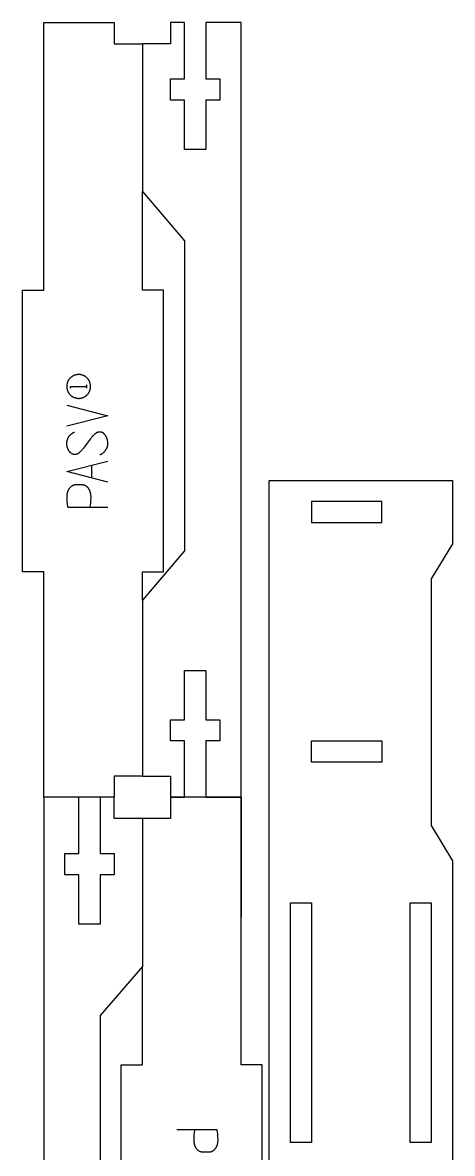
# Model space of a CAD drawing. Header units: millimetres. Extents: x 10 to 287, y -111 to 168.
# Drawn here: x 10 to 71, y 7.4 to 168 of the extents above; entities that cross this region are included whole.
import ezdxf

# ---------------------------------------------------------------- set-up
doc = ezdxf.new("R2010")
doc.units = ezdxf.units.MM
doc.header["$MEASUREMENT"] = 0
doc.layers.add('CORTE', color=18, linetype='Continuous', true_color=0x000000)
doc.layers.add('SEMI', color=1, linetype='Continuous', true_color=0xff0000)

msp = doc.modelspace()

# ---------------------------------------------------------------- linework, layer by layer
at = {"layer": 'CORTE'}
for points in [[(13, 130), (13, 168)], [(13, 168), (23, 168)], [(23, 168), (23, 165)], [(33, 168), (31, 168)], [(31, 168), (31, 165)], [(33, 160), (33, 168)], [(41, 168), (36, 168)], [(36, 168), (36, 160)], [(41, 58), (41, 168)], [(23, 165), (27, 165)], [(31, 165), (27, 165)], [(27, 165), (27, 144)], [(31, 157), (31, 160)], [(31, 160), (33, 160)], [(36, 160), (38, 160)], [(38, 160), (38, 157)], [(33, 157), (31, 157)], [(33, 150), (33, 157)], [(38, 157), (36, 157)], [(36, 157), (36, 150)], [(36, 150), (33, 150)], [(27, 144), (33, 137)], [(27, 130), (27, 144)], [(33, 137), (33, 93)], [(10, 90), (10, 130)], [(10, 130), (13, 130)], [(30, 130), (27, 130)], [(30, 90), (30, 130)], [(71, -51), (45, -51), (45, 103)], [(45, 103), (71, 103)], [(71, 103), (71, 94)], [(61, 97), (61, 100), (51, 100), (51, 97)], [(51, 97), (61, 97)], [(71, 94), (68, 89), (68, 54), (71, 49)], [(33, 93), (27, 86)], [(13, 90), (10, 90)], [(13, 58), (13, 90)], [(27, 86), (27, 90)], [(27, 90), (30, 90)], [(27, 86), (27, 61)], [(33, 69), (33, 76)], [(33, 76), (36, 76)], [(36, 76), (36, 69)], [(31, 66), (31, 69)], [(31, 69), (33, 69)], [(36, 69), (38, 69)], [(38, 69), (38, 66)], [(33, 66), (31, 66)], [(33, 58), (33, 66)], [(38, 66), (36, 66)], [(36, 66), (36, 58)], [(51, 66), (61, 66)], [(51, 63), (51, 66)], [(61, 66), (61, 63)], [(61, 63), (51, 63)], [(27, 61), (23, 61)], [(23, 61), (23, 58)], [(27, 61), (30, 61)], [(30, 61), (31, 61)], [(31, 61), (31, 58)], [(18, 58), (13, 58)], [(13, 58), (13, -52)], [(23, 58), (13, 58)], [(18, 50), (18, 58)], [(23, 58), (21, 58)], [(21, 58), (21, 50)], [(23, 55), (23, 58)], [(31, 58), (33, 58)], [(41, 58), (31, 58)], [(31, 58), (31, 55)], [(36, 58), (41, 58)], [(36, 58), (41, 58)], [(41, 58), (41, 41)], [(41, 20), (41, 58)], [(27, 55), (23, 55)], [(31, 55), (27, 55)], [(27, 55), (27, 34)], [(16, 47), (16, 50)], [(16, 50), (18, 50)], [(21, 50), (23, 50)], [(23, 50), (23, 47)], [(71, 49), (71, 3)], [(18, 47), (16, 47)], [(18, 40), (18, 47)], [(23, 47), (21, 47)], [(21, 47), (21, 40)], [(48, 9), (48, 43)], [(48, 43), (51, 43), (51, 9), (48, 9)], [(65, 9), (65, 43)], [(65, 43), (68, 43)], [(68, 43), (68, 9)], [(21, 40), (18, 40)], [(27, 34), (21, 27)], [(27, 20), (27, 34)], [(21, 27), (21, -17)], [(24, -20), (24, 20)], [(24, 20), (27, 20)], [(44, 20), (41, 20)], [(44, -20), (44, 20)], [(68, 9), (65, 9)]]:
    msp.add_lwpolyline(points, dxfattribs=at)
at = {"layer": 'SEMI'}
for points in [[(19.64, 116.34), (19.64, 116.4), (19.64, 116.46), (19.64, 116.52), (19.63, 116.58), (19.62, 116.63), (19.61, 116.69), (19.59, 116.75), (19.58, 116.81), (19.56, 116.86), (19.54, 116.92), (19.52, 116.97), (19.5, 117.03), (19.48, 117.08), (19.45, 117.13), (19.42, 117.18), (19.39, 117.23), (19.36, 117.28), (19.33, 117.33), (19.29, 117.38), (19.25, 117.42), (19.21, 117.47), (19.18, 117.51), (19.13, 117.55), (19.09, 117.59), (19.05, 117.63), (19, 117.67), (18.95, 117.71), (18.91, 117.74), (18.86, 117.77), (18.81, 117.8), (18.76, 117.83), (18.7, 117.86), (18.65, 117.88), (18.6, 117.91), (18.54, 117.93), (18.49, 117.95), (18.43, 117.96), (18.37, 117.98), (18.32, 117.99), (18.26, 118.01), (18.2, 118.02), (18.14, 118.02), (18.09, 118.03), (18.03, 118.03), (17.97, 118.03), (17.91, 118.03), (17.85, 118.03), (17.79, 118.03), (17.73, 118.02), (17.68, 118.01), (17.62, 118), (17.56, 117.99), (17.5, 117.97), (17.45, 117.96), (17.39, 117.94), (17.34, 117.92), (17.28, 117.9), (17.23, 117.87), (17.18, 117.84), (17.12, 117.82), (17.07, 117.79), (17.02, 117.76), (16.98, 117.72), (16.93, 117.69), (16.88, 117.65), (16.84, 117.61), (16.79, 117.57), (16.75, 117.53), (16.71, 117.49), (16.67, 117.45), (16.64, 117.4), (16.6, 117.36), (16.56, 117.31), (16.53, 117.26), (16.5, 117.21), (16.47, 117.16), (16.44, 117.11), (16.42, 117.05), (16.4, 117), (16.37, 116.95), (16.35, 116.89), (16.34, 116.83), (16.32, 116.78), (16.31, 116.72), (16.29, 116.66), (16.28, 116.61), (16.27, 116.55), (16.27, 116.49), (16.26, 116.43), (16.26, 116.37), (16.26, 116.31), (16.26, 116.25), (16.27, 116.2), (16.27, 116.14), (16.28, 116.08), (16.29, 116.02), (16.31, 115.96), (16.32, 115.91), (16.34, 115.85), (16.35, 115.8), (16.37, 115.74), (16.4, 115.69), (16.42, 115.63), (16.44, 115.58), (16.47, 115.53), (16.5, 115.48), (16.53, 115.43), (16.56, 115.38), (16.6, 115.33), (16.64, 115.28), (16.67, 115.24), (16.71, 115.19), (16.75, 115.15), (16.79, 115.11), (16.84, 115.07), (16.88, 115.03), (16.93, 115), (16.98, 114.96), (17.02, 114.93), (17.07, 114.9), (17.12, 114.87), (17.18, 114.84), (17.23, 114.81), (17.28, 114.79), (17.34, 114.77), (17.39, 114.75), (17.45, 114.73), (17.5, 114.71), (17.56, 114.7), (17.62, 114.69), (17.68, 114.67), (17.73, 114.67), (17.79, 114.66), (17.85, 114.65), (17.91, 114.65), (17.97, 114.65), (18.03, 114.65), (18.09, 114.66), (18.14, 114.66), (18.2, 114.67), (18.26, 114.68), (18.32, 114.69), (18.37, 114.7), (18.43, 114.72), (18.49, 114.74), (18.54, 114.76), (18.6, 114.78), (18.65, 114.8), (18.7, 114.83), (18.76, 114.85), (18.81, 114.88), (18.86, 114.91), (18.91, 114.95), (18.95, 114.98), (19, 115.02), (19.05, 115.05), (19.09, 115.09), (19.13, 115.13), (19.18, 115.17), (19.21, 115.22), (19.25, 115.26), (19.29, 115.31), (19.33, 115.35), (19.36, 115.4), (19.39, 115.45), (19.42, 115.5), (19.45, 115.55), (19.48, 115.61), (19.5, 115.66), (19.52, 115.71), (19.54, 115.77), (19.56, 115.82), (19.58, 115.88), (19.59, 115.94), (19.61, 115.99), (19.62, 116.05), (19.63, 116.11), (19.64, 116.17), (19.64, 116.23), (19.64, 116.28), (19.64, 116.34)], [(16.79, 116.1), (16.79, 116.34)], [(16.79, 116.34), (19.12, 116.34)], [(19.12, 116.1), (19.12, 116.57)], [(16.26, 113.66), (22.1, 112.18)], [(22.1, 112.18), (16.26, 110.68)], [(19.17, 108.27), (18.94, 107.96), (18.8, 107.77), (18.66, 107.59), (18.51, 107.42), (18.44, 107.34), (18.37, 107.26), (18.3, 107.19), (18.23, 107.12), (18.16, 107.05), (18.09, 106.99), (18.02, 106.93), (17.95, 106.87), (17.92, 106.84), (17.88, 106.82), (17.85, 106.8), (17.83, 106.79), (17.82, 106.78), (17.8, 106.77), (17.78, 106.76), (17.77, 106.75), (17.75, 106.74), (17.73, 106.73), (17.72, 106.72), (17.7, 106.72), (17.68, 106.71), (17.67, 106.7), (17.65, 106.7), (17.63, 106.69), (17.62, 106.69), (17.6, 106.68), (17.58, 106.68), (17.57, 106.67), (17.55, 106.67), (17.54, 106.67), (17.52, 106.66), (17.5, 106.66), (17.49, 106.66), (17.47, 106.66), (17.45, 106.66), (17.44, 106.66), (17.42, 106.66), (17.4, 106.66), (17.39, 106.66), (17.37, 106.66), (17.36, 106.66), (17.34, 106.66), (17.33, 106.66), (17.31, 106.66), (17.3, 106.66), (17.28, 106.67), (17.27, 106.67), (17.25, 106.67), (17.24, 106.68), (17.22, 106.68), (17.21, 106.68), (17.19, 106.69), (17.18, 106.69), (17.17, 106.7), (17.15, 106.7), (17.14, 106.71), (17.12, 106.71), (17.11, 106.72), (17.09, 106.73), (17.08, 106.73), (17.07, 106.74), (17.05, 106.75), (17.04, 106.76), (17.03, 106.76), (17.01, 106.77), (17, 106.78), (16.98, 106.79), (16.96, 106.81), (16.93, 106.83), (16.9, 106.85), (16.88, 106.87), (16.85, 106.89), (16.83, 106.91), (16.81, 106.93), (16.78, 106.95), (16.76, 106.98), (16.74, 107), (16.71, 107.02), (16.69, 107.05), (16.67, 107.07), (16.65, 107.1), (16.63, 107.13), (16.61, 107.15), (16.59, 107.18), (16.57, 107.21), (16.55, 107.24), (16.54, 107.26), (16.52, 107.29), (16.5, 107.32), (16.49, 107.35), (16.47, 107.38), (16.45, 107.41), (16.44, 107.44), (16.43, 107.47), (16.4, 107.54), (16.37, 107.6), (16.35, 107.67), (16.34, 107.7), (16.33, 107.74), (16.32, 107.77), (16.31, 107.8), (16.3, 107.84), (16.3, 107.87), (16.29, 107.9), (16.28, 107.93), (16.28, 107.97), (16.27, 108), (16.27, 108.03), (16.27, 108.06), (16.26, 108.09), (16.26, 108.13), (16.26, 108.16), (16.26, 108.19), (16.26, 108.22), (16.26, 108.25), (16.26, 108.29), (16.27, 108.32), (16.27, 108.35), (16.27, 108.38), (16.27, 108.42), (16.28, 108.45), (16.28, 108.48), (16.29, 108.52), (16.3, 108.55), (16.3, 108.58), (16.32, 108.65), (16.34, 108.71), (16.36, 108.78), (16.37, 108.81), (16.38, 108.84), (16.39, 108.87), (16.4, 108.9), (16.42, 108.94), (16.43, 108.97), (16.44, 109), (16.46, 109.03), (16.47, 109.06), (16.49, 109.09), (16.51, 109.12), (16.52, 109.14), (16.54, 109.17), (16.56, 109.2), (16.58, 109.23), (16.6, 109.26), (16.62, 109.29), (16.64, 109.31), (16.66, 109.34), (16.68, 109.37), (16.7, 109.39), (16.72, 109.42), (16.74, 109.44), (16.77, 109.47), (16.79, 109.49), (16.82, 109.51), (16.84, 109.54), (16.87, 109.56), (16.89, 109.58), (16.92, 109.6), (16.95, 109.62), (16.97, 109.64), (17, 109.66), (17.03, 109.68), (17.06, 109.7), (17.08, 109.72), (17.11, 109.74), (17.14, 109.76), (17.17, 109.77), (17.2, 109.79), (17.23, 109.8), (17.26, 109.82), (17.29, 109.83), (17.32, 109.85), (17.35, 109.86), (17.38, 109.87)], [(20.97, 106.66), (21, 106.67), (21.03, 106.68), (21.06, 106.69), (21.09, 106.7), (21.12, 106.72), (21.15, 106.73), (21.18, 106.74), (21.21, 106.76), (21.23, 106.78), (21.26, 106.79), (21.29, 106.81), (21.32, 106.83), (21.34, 106.84), (21.37, 106.86), (21.39, 106.88), (21.42, 106.9), (21.47, 106.95), (21.52, 106.99), (21.56, 107.03), (21.61, 107.08), (21.65, 107.13), (21.69, 107.18), (21.73, 107.23), (21.77, 107.28), (21.79, 107.3), (21.81, 107.33), (21.83, 107.36), (21.84, 107.38), (21.86, 107.41), (21.88, 107.44), (21.89, 107.47), (21.91, 107.5), (21.92, 107.52), (21.94, 107.55), (21.95, 107.58), (21.97, 107.61), (21.98, 107.64), (21.99, 107.68), (22, 107.71), (22.01, 107.74), (22.03, 107.77), (22.04, 107.8), (22.04, 107.83), (22.05, 107.87), (22.06, 107.9), (22.07, 107.93), (22.08, 107.96), (22.08, 108), (22.09, 108.03), (22.09, 108.06), (22.1, 108.09), (22.1, 108.13), (22.1, 108.16), (22.1, 108.19), (22.1, 108.22), (22.1, 108.26), (22.1, 108.29), (22.1, 108.32), (22.1, 108.35), (22.1, 108.38), (22.09, 108.45), (22.09, 108.51), (22.07, 108.58), (22.06, 108.65), (22.05, 108.72), (22.03, 108.79), (22.01, 108.86), (22, 108.89), (21.99, 108.93), (21.97, 108.96), (21.96, 108.99), (21.95, 109.03), (21.94, 109.06), (21.92, 109.09), (21.91, 109.12), (21.89, 109.15), (21.88, 109.19), (21.86, 109.22), (21.84, 109.25), (21.83, 109.28), (21.81, 109.31), (21.79, 109.33), (21.77, 109.36), (21.75, 109.39), (21.73, 109.42), (21.71, 109.45), (21.69, 109.47), (21.67, 109.5), (21.64, 109.52), (21.62, 109.55), (21.6, 109.57), (21.57, 109.6), (21.55, 109.62), (21.52, 109.64), (21.5, 109.66), (21.47, 109.69), (21.44, 109.71), (21.43, 109.72), (21.41, 109.73), (21.4, 109.74), (21.39, 109.74), (21.37, 109.75), (21.36, 109.76), (21.34, 109.77), (21.33, 109.78), (21.31, 109.79), (21.3, 109.79), (21.28, 109.8), (21.27, 109.81), (21.25, 109.81), (21.23, 109.82), (21.22, 109.83), (21.2, 109.83), (21.19, 109.84), (21.17, 109.84), (21.15, 109.84), (21.14, 109.85), (21.12, 109.85), (21.1, 109.86), (21.09, 109.86), (21.07, 109.86), (21.05, 109.86), (21.04, 109.87), (21.02, 109.87), (21, 109.87), (20.98, 109.87), (20.97, 109.87), (20.95, 109.87), (20.93, 109.87), (20.91, 109.87), (20.89, 109.87), (20.88, 109.87), (20.86, 109.87), (20.84, 109.87), (20.82, 109.86), (20.8, 109.86), (20.79, 109.86), (20.77, 109.86), (20.75, 109.85), (20.73, 109.85), (20.72, 109.84), (20.7, 109.84), (20.68, 109.83), (20.66, 109.83), (20.65, 109.82), (20.63, 109.82), (20.61, 109.81), (20.59, 109.8), (20.58, 109.79), (20.56, 109.79), (20.54, 109.78), (20.52, 109.77), (20.51, 109.76), (20.49, 109.75), (20.47, 109.74), (20.46, 109.73), (20.44, 109.72), (20.41, 109.7), (20.37, 109.67), (20.3, 109.62), (20.24, 109.56), (20.17, 109.51), (20.1, 109.44), (20.04, 109.38), (19.97, 109.31), (19.91, 109.24), (19.84, 109.17), (19.71, 109.01), (19.58, 108.85), (19.46, 108.68), (19.17, 108.27)], [(16.26, 104.24), (22.1, 105.74)], [(19.84, 103.33), (19.84, 105.16)], [(22.1, 102.76), (16.26, 104.24)], [(17.63, 102.36), (17.58, 102.36), (17.54, 102.36), (17.5, 102.36), (17.46, 102.35), (17.42, 102.35), (17.38, 102.34), (17.34, 102.33), (17.3, 102.32), (17.26, 102.31), (17.24, 102.31), (17.22, 102.3), (17.21, 102.3), (17.19, 102.29), (17.17, 102.28), (17.15, 102.28), (17.14, 102.27), (17.12, 102.26), (17.1, 102.25), (17.08, 102.25), (17.07, 102.24), (17.05, 102.23), (17.04, 102.22), (17.02, 102.21), (16.99, 102.19), (16.96, 102.17), (16.93, 102.15), (16.9, 102.13), (16.87, 102.11), (16.84, 102.08), (16.81, 102.06), (16.79, 102.04), (16.76, 102.01), (16.74, 101.99), (16.71, 101.96), (16.69, 101.93), (16.66, 101.91), (16.64, 101.88), (16.62, 101.85), (16.6, 101.82), (16.57, 101.79), (16.55, 101.76), (16.53, 101.73), (16.52, 101.7), (16.5, 101.66), (16.48, 101.63), (16.46, 101.6), (16.45, 101.56), (16.43, 101.53), (16.42, 101.49), (16.4, 101.46), (16.39, 101.42), (16.38, 101.39), (16.36, 101.35), (16.35, 101.31), (16.34, 101.28), (16.32, 101.2), (16.31, 101.12), (16.29, 101.05), (16.28, 100.97), (16.27, 100.89), (16.27, 100.82), (16.26, 100.74), (16.26, 100.66), (16.26, 100.49), (16.27, 100.31), (16.28, 100.12), (16.29, 99.92), (16.3, 99.82), (16.31, 99.72), (16.33, 99.62), (16.34, 99.53), (16.36, 99.45), (16.37, 99.36), (16.39, 99.28), (16.41, 99.2), (19.57, 99.2), (19.61, 99.36), (19.63, 99.53), (19.66, 99.71), (19.68, 99.89), (19.69, 100.07), (19.7, 100.25), (19.71, 100.43), (19.71, 100.6), (19.71, 100.68), (19.71, 100.76), (19.7, 100.84), (19.69, 100.92), (19.68, 101), (19.67, 101.08), (19.65, 101.16), (19.64, 101.24), (19.63, 101.27), (19.61, 101.31), (19.6, 101.35), (19.59, 101.39), (19.58, 101.43), (19.57, 101.46), (19.55, 101.5), (19.54, 101.54), (19.52, 101.57), (19.51, 101.61), (19.49, 101.64), (19.47, 101.67), (19.45, 101.71), (19.44, 101.74), (19.42, 101.77), (19.4, 101.8), (19.37, 101.84), (19.35, 101.87), (19.33, 101.9), (19.31, 101.93), (19.28, 101.95), (19.26, 101.98), (19.23, 102.01), (19.21, 102.03), (19.18, 102.06), (19.15, 102.08), (19.12, 102.11), (19.1, 102.13), (19.07, 102.15), (19.03, 102.17), (19, 102.19), (18.97, 102.21), (18.95, 102.22), (18.94, 102.23), (18.92, 102.24), (18.9, 102.25), (18.89, 102.25), (18.87, 102.26), (18.85, 102.27), (18.83, 102.28), (18.82, 102.28), (18.8, 102.29), (18.78, 102.3), (18.76, 102.3), (18.72, 102.31), (18.68, 102.32), (18.64, 102.33), (18.6, 102.34), (18.56, 102.35), (18.52, 102.35), (18.48, 102.36), (18.43, 102.36), (18.39, 102.36), (17.63, 102.36)], [(19.57, 99.2), (22.1, 99.2)], [(34.43, 10.8), (31.9, 10.8)], [(34.43, 10.8), (34.39, 10.64), (34.37, 10.47), (34.34, 10.29), (34.32, 10.11), (34.31, 9.93), (34.3, 9.75), (34.29, 9.57), (34.29, 9.4), (34.29, 9.32), (34.29, 9.24), (34.3, 9.16), (34.31, 9.08), (34.32, 9), (34.33, 8.92), (34.35, 8.84), (34.36, 8.76), (34.37, 8.73), (34.39, 8.69), (34.4, 8.65), (34.41, 8.61), (34.42, 8.57), (34.43, 8.54), (34.45, 8.5), (34.46, 8.46), (34.48, 8.43), (34.49, 8.39), (34.51, 8.36), (34.53, 8.33), (34.55, 8.29), (34.56, 8.26), (34.58, 8.23), (34.6, 8.2), (34.63, 8.16), (34.65, 8.13), (34.67, 8.1), (34.69, 8.07), (34.72, 8.05), (34.74, 8.02), (34.77, 7.99), (34.79, 7.97), (34.82, 7.94), (34.85, 7.92), (34.88, 7.89), (34.9, 7.87), (34.93, 7.85), (34.97, 7.83), (35, 7.81), (35.03, 7.79), (35.05, 7.78), (35.06, 7.77), (35.08, 7.76), (35.1, 7.75), (35.11, 7.75), (35.13, 7.74), (35.15, 7.73), (35.17, 7.72), (35.18, 7.72), (35.2, 7.71), (35.22, 7.7), (35.24, 7.7), (35.28, 7.69), (35.32, 7.68), (35.36, 7.67), (35.4, 7.66), (35.44, 7.65), (35.48, 7.65), (35.52, 7.64), (35.57, 7.64), (35.61, 7.64), (36.37, 7.64)], [(37.59, 10.8), (34.43, 10.8)], [(36.37, 7.64), (36.42, 7.64), (36.46, 7.64), (36.5, 7.64), (36.54, 7.65), (36.58, 7.65), (36.62, 7.66), (36.66, 7.67), (36.7, 7.68), (36.74, 7.69), (36.76, 7.69), (36.78, 7.7), (36.79, 7.7), (36.81, 7.71), (36.83, 7.72), (36.85, 7.72), (36.86, 7.73), (36.88, 7.74), (36.9, 7.75), (36.92, 7.75), (36.93, 7.76), (36.95, 7.77), (36.96, 7.78), (36.98, 7.79), (37.01, 7.81), (37.04, 7.83), (37.07, 7.85), (37.1, 7.87), (37.13, 7.89), (37.16, 7.92), (37.19, 7.94), (37.21, 7.96), (37.24, 7.99), (37.26, 8.01), (37.29, 8.04), (37.31, 8.07), (37.34, 8.09), (37.36, 8.12), (37.38, 8.15), (37.4, 8.18), (37.43, 8.21), (37.45, 8.24), (37.47, 8.27), (37.48, 8.3), (37.5, 8.34), (37.52, 8.37), (37.54, 8.4), (37.55, 8.44), (37.57, 8.47), (37.58, 8.51), (37.6, 8.54), (37.61, 8.58), (37.62, 8.61), (37.64, 8.65), (37.65, 8.69), (37.66, 8.72), (37.68, 8.8), (37.69, 8.88), (37.71, 8.95), (37.72, 9.03), (37.73, 9.11), (37.73, 9.18), (37.74, 9.26), (37.74, 9.34), (37.74, 9.51), (37.73, 9.69), (37.72, 9.88), (37.71, 10.08), (37.7, 10.18), (37.69, 10.28), (37.67, 10.38), (37.66, 10.47), (37.64, 10.55), (37.63, 10.64), (37.61, 10.72), (37.59, 10.8)]]:
    msp.add_lwpolyline(points, dxfattribs=at)

doc.saveas('drawing.dxf')
